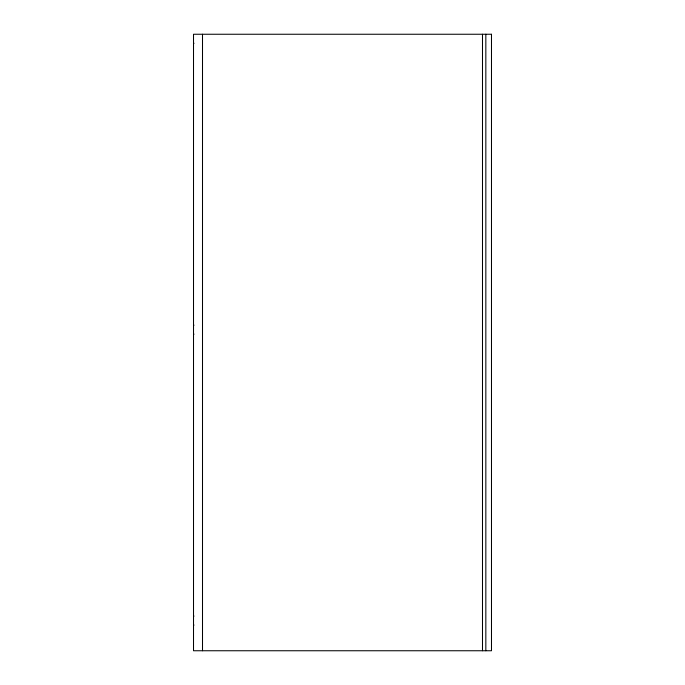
<?xml version="1.0" encoding="UTF-8"?>
<svg xmlns="http://www.w3.org/2000/svg" width="685" height="685" viewBox="0 0 685 685"><rect width="100%" height="100%" fill="white"/><g stroke="black" fill="none" stroke-linecap="round" stroke-linejoin="round"><path stroke-width="1.03" d="M193.512 43.241L194.043 43.241M193.512 325.161L194.043 325.161M193.512 334.152L194.043 334.152M193.512 616.072L194.043 616.072M193.512 625.062L194.043 625.062M485.836 34.25L485.836 650.75M482.497 34.25L482.497 650.75M202.503 34.25L202.503 650.75M491.487 34.25L193.512 34.25L193.512 650.75L491.487 650.75L491.487 34.25"/></g></svg>
